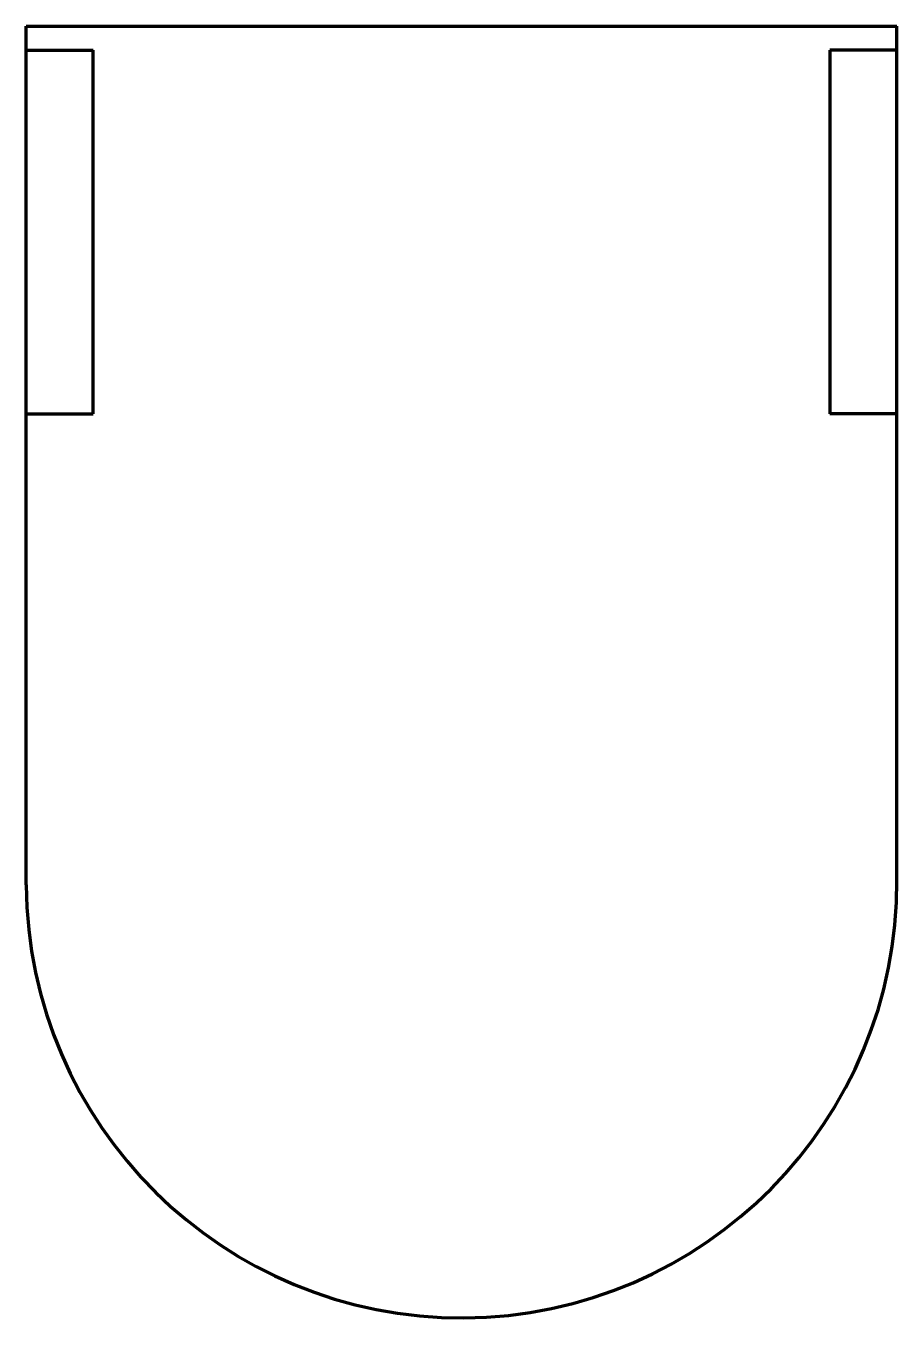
# Model space of a CAD drawing. Header units: millimetres. Extents: x 0 to 182, y 86 to 360.
import ezdxf

# ---------------------------------------------------------------- set-up
doc = ezdxf.new("R2010")
doc.units = ezdxf.units.MM
doc.layers.get('0').update_dxf_attribs({"lineweight": 25, "true_color": 0x000000})

# ---------------------------------------------------------------- blocks, each defined once
blk = doc.blocks.new('chassi')
at = {"color": 1, "lineweight": 70, "true_color": 0xff0000}
for p, q in [((0, 0), (182, 0)), ((0, -179.5), (0, 0)), ((182, -178.5), (182, 0)), ((0, -5), (14, -5)), ((14, -81), (14, -5)), ((168, -5), (168, -81)), ((182, -5), (168, -5)), ((0, -81), (14, -81)), ((182, -81), (168, -81))]:
    blk.add_line(p, q, dxfattribs=at)
blk.add_arc((91, -179), 91, 180.3148, 0.3148, dxfattribs=at)

msp = doc.modelspace()

# ---------------------------------------------------------------- block references
msp.add_blockref('chassi', (0, 360))

doc.saveas('drawing.dxf')
